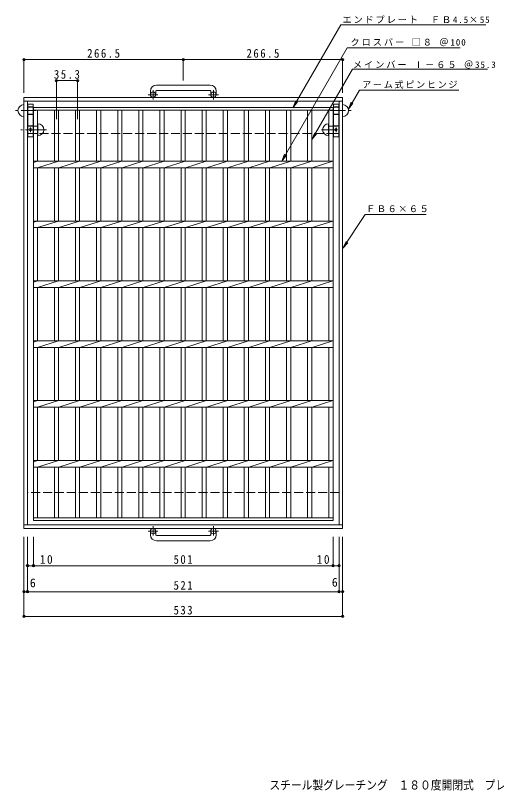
# Model space of a CAD drawing. Units: millimetres, scale not verified. Extents: x -851 to 915, y -688 to 633.
# Drawn here: x -851 to -46, y -662 to 633 of the extents above; entities that cross this region are included whole.
import ezdxf
from ezdxf.enums import TextEntityAlignment as Align

# ---------------------------------------------------------------- set-up
doc = ezdxf.new("R2010")
doc.units = ezdxf.units.MM
doc.header["$LTSCALE"] = 5
doc.header["$PDMODE"] = 32
doc.header["$PDSIZE"] = 4
doc.linetypes.add('CHAIN1', pattern=[8, 5, -1, 1, -1])
doc.linetypes.add('DASHED3', pattern=[4, 3, -1])
for name, color, linetype, lineweight in [('B-1', 2, 'Continuous', 9), ('B-2', 3, 'Continuous', 9), ('B-4', 7, 'Continuous', 9), ('B-5', 7, 'Continuous', 9), ('B-8', 3, 'Continuous', 9)]:
    doc.layers.add(name, color=color, linetype=linetype, lineweight=lineweight)
doc.layers.add('F-5_F-5ﾚｲﾔ', color=2, linetype='Continuous')
doc.styles.add('ＭＳ ゴシック', font='')
doc.styles.get('ＭＳ ゴシック').set_extended_font_data('MS Gothic')

msp = doc.modelspace()

# ---------------------------------------------------------------- linework, layer by layer
at = {"layer": 'B-1'}
for p, q in [((-625.17, 506.877), (-625.17, 500.777)), ((-616.17, 506.877), (-616.17, 500.777)), ((-525.17, 516.877), (-615.17, 516.877)), ((-615.17, 507.877), (-525.17, 507.877)), ((-524.17, 506.877), (-524.17, 500.777)), ((-515.17, 506.877), (-515.17, 500.777)), ((-836.67, 496.277), (-303.67, 496.277)), ((-836.67, -223.723), (-836.67, 496.277)), ((-303.67, 496.277), (-303.67, -223.723)), ((-836.67, 490.277), (-303.67, 490.277)), ((-830.67, -217.723), (-830.67, 490.277)), ((-309.67, 490.277), (-309.67, -217.723)), ((-303.67, -217.723), (-836.67, -217.723)), ((-303.67, -223.723), (-836.67, -223.723)), ((-625.17, -234.324), (-625.17, -228.223)), ((-616.17, -234.324), (-616.17, -228.223)), ((-524.17, -234.324), (-524.17, -228.223)), ((-515.17, -234.324), (-515.17, -228.223)), ((-615.17, -235.323), (-525.17, -235.323)), ((-525.17, -244.324), (-615.17, -244.324))]:
    msp.add_line(p, q, dxfattribs=at)
at = {"layer": 'B-1', "linetype": 'CHAIN1'}
for p, q in [((-620.67, 492.669), (-620.67, 508.267)), ((-519.67, 492.669), (-519.67, 508.267)), ((-612.507, 500.777), (-628.914, 500.777)), ((-511.507, 500.777), (-527.914, 500.777)), ((-612.507, -228.223), (-628.914, -228.223)), ((-620.67, -220.116), (-620.67, -235.713)), ((-511.507, -228.223), (-527.914, -228.223)), ((-519.67, -220.116), (-519.67, -235.713))]:
    msp.add_line(p, q, dxfattribs=at)
at = {"layer": 'B-1', "linetype": 'DASHED3'}
for p, q in [((-830.67, 436.277), (-309.67, 436.277)), ((-309.67, -163.723), (-830.67, -163.723))]:
    msp.add_line(p, q, dxfattribs=at)
at = {"layer": 'B-1'}
for centre in [(-620.67, 500.777), (-519.67, 500.777), (-620.67, -228.223), (-519.67, -228.223)]:
    msp.add_circle(centre, 4.5, dxfattribs=at)
for centre, radius, start, end in [((-615.17, 506.877), 10, 90, 180), ((-615.17, 506.877), 1, 90, 180), ((-525.17, 506.877), 10, 0, 90), ((-525.17, 506.877), 1, 0, 90), ((-615.17, -234.324), 10, 180, 270), ((-615.17, -234.324), 1, 180, 270), ((-525.17, -234.324), 10, 270, 0), ((-525.17, -234.324), 1, 270, 0)]:
    msp.add_arc(centre, radius, start, end, dxfattribs=at)
at = {"layer": 'B-2'}
for p, q in [((-820.67, 479.277), (-319.67, 479.277)), ((-820.67, -210.724), (-820.67, 479.277)), ((-319.67, 479.277), (-319.67, -210.724)), ((-820.67, 474.777), (-319.67, 474.777)), ((-813.669, 389.777), (-813.669, 474.777)), ((-785.769, 474.777), (-785.769, 389.777)), ((-778.769, 474.777), (-778.769, 389.777)), ((-750.469, 474.777), (-750.469, 389.777)), ((-743.469, 474.777), (-743.469, 389.777)), ((-715.169, 474.777), (-715.169, 389.777)), ((-708.169, 474.777), (-708.169, 389.777)), ((-679.869, 474.777), (-679.869, 389.777)), ((-672.869, 474.777), (-672.869, 389.777)), ((-644.569, 474.777), (-644.569, 389.777)), ((-637.569, 474.777), (-637.569, 389.777)), ((-609.269, 474.777), (-609.269, 389.777)), ((-602.269, 474.777), (-602.269, 389.777)), ((-573.969, 474.777), (-573.969, 389.777)), ((-566.969, 474.777), (-566.969, 389.777)), ((-538.668, 474.777), (-538.668, 389.777)), ((-531.668, 474.777), (-531.668, 389.777)), ((-503.368, 474.777), (-503.368, 389.777)), ((-496.368, 474.777), (-496.368, 389.777)), ((-468.068, 474.777), (-468.068, 389.777)), ((-461.068, 474.777), (-461.068, 389.777)), ((-432.768, 474.777), (-432.768, 389.777)), ((-425.768, 474.777), (-425.768, 389.777)), ((-397.468, 474.777), (-397.468, 389.777)), ((-390.468, 474.777), (-390.468, 389.777)), ((-362.167, 474.777), (-362.167, 389.777)), ((-355.167, 474.777), (-355.167, 389.777)), ((-326.671, 474.777), (-326.671, 389.777)), ((-820.67, 387.696), (-814.069, 389.777)), ((-820.67, 389.777), (-319.67, 389.777)), ((-813.669, 378.778), (-778.769, 389.777)), ((-778.369, 378.778), (-743.47, 389.777)), ((-743.069, 378.778), (-708.169, 389.777)), ((-707.769, 378.778), (-672.869, 389.777)), ((-672.469, 378.778), (-637.57, 389.777)), ((-637.169, 378.778), (-602.269, 389.777)), ((-601.869, 378.778), (-566.969, 389.777)), ((-566.569, 378.778), (-531.669, 389.777)), ((-531.269, 378.778), (-496.369, 389.777)), ((-495.968, 378.778), (-461.069, 389.777)), ((-460.668, 378.778), (-425.768, 389.777)), ((-425.368, 378.778), (-390.468, 389.777)), ((-390.068, 378.778), (-355.168, 389.777)), ((-354.768, 378.778), (-319.868, 389.777)), ((-820.67, 378.778), (-319.67, 378.778)), ((-813.669, 289.777), (-813.669, 378.778)), ((-785.769, 378.778), (-785.769, 289.777)), ((-778.769, 378.778), (-778.769, 289.777)), ((-750.469, 378.778), (-750.469, 289.777)), ((-743.469, 378.778), (-743.469, 289.777)), ((-715.169, 378.778), (-715.169, 289.777)), ((-708.169, 378.778), (-708.169, 289.777)), ((-679.869, 378.778), (-679.869, 289.777)), ((-672.869, 378.778), (-672.869, 289.777)), ((-644.569, 378.778), (-644.569, 289.777)), ((-637.569, 378.778), (-637.569, 289.777)), ((-609.269, 378.778), (-609.269, 289.777)), ((-602.269, 378.778), (-602.269, 289.777)), ((-573.969, 378.778), (-573.969, 289.777)), ((-566.969, 378.778), (-566.969, 289.777)), ((-538.668, 378.778), (-538.668, 289.777)), ((-531.668, 378.778), (-531.668, 289.777)), ((-503.368, 378.778), (-503.368, 289.777)), ((-496.368, 378.778), (-496.368, 289.777)), ((-468.068, 378.778), (-468.068, 289.777)), ((-461.068, 378.778), (-461.068, 289.777)), ((-432.768, 378.778), (-432.768, 289.777)), ((-425.768, 378.778), (-425.768, 289.777)), ((-397.468, 378.778), (-397.468, 289.777)), ((-390.468, 378.778), (-390.468, 289.777)), ((-362.167, 378.778), (-362.167, 289.777)), ((-355.167, 378.778), (-355.167, 289.777)), ((-326.671, 378.778), (-326.671, 289.777)), ((-820.67, 287.696), (-814.069, 289.777)), ((-820.67, 289.777), (-319.67, 289.777)), ((-813.669, 278.778), (-778.769, 289.777)), ((-778.369, 278.778), (-743.47, 289.777)), ((-743.069, 278.778), (-708.169, 289.777)), ((-707.769, 278.778), (-672.869, 289.777)), ((-672.469, 278.778), (-637.57, 289.777)), ((-637.169, 278.778), (-602.269, 289.777)), ((-601.869, 278.778), (-566.969, 289.777)), ((-566.569, 278.778), (-531.669, 289.777)), ((-531.269, 278.778), (-496.369, 289.777)), ((-495.968, 278.778), (-461.069, 289.777)), ((-460.668, 278.778), (-425.768, 289.777)), ((-425.368, 278.778), (-390.468, 289.777)), ((-390.068, 278.778), (-355.168, 289.777)), ((-354.768, 278.778), (-319.868, 289.777)), ((-820.67, 278.778), (-319.67, 278.778)), ((-813.669, 189.777), (-813.669, 278.778)), ((-785.769, 278.778), (-785.769, 189.777)), ((-778.769, 278.778), (-778.769, 189.777)), ((-750.469, 278.778), (-750.469, 189.777)), ((-743.469, 278.778), (-743.469, 189.777)), ((-715.169, 278.778), (-715.169, 189.777)), ((-708.169, 278.778), (-708.169, 189.777)), ((-679.869, 278.778), (-679.869, 189.777)), ((-672.869, 278.778), (-672.869, 189.777)), ((-644.569, 278.778), (-644.569, 189.777)), ((-637.569, 278.778), (-637.569, 189.777)), ((-609.269, 278.778), (-609.269, 189.777)), ((-602.269, 278.778), (-602.269, 189.777)), ((-573.969, 278.778), (-573.969, 189.777)), ((-566.969, 278.778), (-566.969, 189.777)), ((-538.668, 278.778), (-538.668, 189.777)), ((-531.668, 278.778), (-531.668, 189.777)), ((-503.368, 278.778), (-503.368, 189.777)), ((-496.368, 278.778), (-496.368, 189.777)), ((-468.068, 278.778), (-468.068, 189.777)), ((-461.068, 278.778), (-461.068, 189.777)), ((-432.768, 278.778), (-432.768, 189.777)), ((-425.768, 278.778), (-425.768, 189.777)), ((-397.468, 278.778), (-397.468, 189.777)), ((-390.468, 278.778), (-390.468, 189.777)), ((-362.167, 278.778), (-362.167, 189.777)), ((-355.167, 278.778), (-355.167, 189.777)), ((-326.671, 278.778), (-326.671, 189.777)), ((-820.67, 187.696), (-814.069, 189.777)), ((-820.67, 189.777), (-319.67, 189.777)), ((-813.669, 178.778), (-778.769, 189.777)), ((-778.369, 178.778), (-743.47, 189.777)), ((-743.069, 178.778), (-708.169, 189.777)), ((-707.769, 178.778), (-672.869, 189.777)), ((-672.469, 178.778), (-637.57, 189.777)), ((-637.169, 178.778), (-602.269, 189.777)), ((-601.869, 178.778), (-566.969, 189.777)), ((-566.569, 178.778), (-531.669, 189.777)), ((-531.269, 178.778), (-496.369, 189.777)), ((-495.968, 178.778), (-461.069, 189.777)), ((-460.668, 178.778), (-425.768, 189.777)), ((-425.368, 178.778), (-390.468, 189.777)), ((-390.068, 178.778), (-355.168, 189.777)), ((-354.768, 178.778), (-319.868, 189.777)), ((-820.67, 178.778), (-319.67, 178.778)), ((-813.669, 89.777), (-813.669, 178.778)), ((-785.769, 178.778), (-785.769, 89.777)), ((-778.769, 178.778), (-778.769, 89.777)), ((-750.469, 178.778), (-750.469, 89.777)), ((-743.469, 178.778), (-743.469, 89.777)), ((-715.169, 178.778), (-715.169, 89.777)), ((-708.169, 178.778), (-708.169, 89.777)), ((-679.869, 178.778), (-679.869, 89.777)), ((-672.869, 178.778), (-672.869, 89.777)), ((-644.569, 178.778), (-644.569, 89.777)), ((-637.569, 178.778), (-637.569, 89.777)), ((-609.269, 178.778), (-609.269, 89.777)), ((-602.269, 178.778), (-602.269, 89.777)), ((-573.969, 178.778), (-573.969, 89.777)), ((-566.969, 178.778), (-566.969, 89.777)), ((-538.668, 178.778), (-538.668, 89.777)), ((-531.668, 178.778), (-531.668, 89.777)), ((-503.368, 178.778), (-503.368, 89.777)), ((-496.368, 178.778), (-496.368, 89.777)), ((-468.068, 178.778), (-468.068, 89.777)), ((-461.068, 178.778), (-461.068, 89.777)), ((-432.768, 178.778), (-432.768, 89.777)), ((-425.768, 178.778), (-425.768, 89.777)), ((-397.468, 178.778), (-397.468, 89.777)), ((-390.468, 178.778), (-390.468, 89.777)), ((-362.167, 178.778), (-362.167, 89.777)), ((-355.167, 178.778), (-355.167, 89.777)), ((-326.671, 178.778), (-326.671, 89.777)), ((-820.67, 87.696), (-814.069, 89.777)), ((-820.67, 89.777), (-319.67, 89.777)), ((-820.67, 78.778), (-319.67, 78.778)), ((-813.669, 78.778), (-778.769, 89.777)), ((-813.669, -10.223), (-813.669, 78.778)), ((-785.769, 78.778), (-785.769, -10.223)), ((-778.769, 78.778), (-778.769, -10.223)), ((-778.369, 78.778), (-743.47, 89.777)), ((-750.469, 78.778), (-750.469, -10.223)), ((-743.469, 78.778), (-743.469, -10.223)), ((-743.069, 78.778), (-708.169, 89.777)), ((-715.169, 78.778), (-715.169, -10.223)), ((-708.169, 78.778), (-708.169, -10.223)), ((-707.769, 78.778), (-672.869, 89.777)), ((-679.869, 78.778), (-679.869, -10.223)), ((-672.869, 78.778), (-672.869, -10.223)), ((-672.469, 78.778), (-637.57, 89.777)), ((-644.569, 78.778), (-644.569, -10.223)), ((-637.569, 78.778), (-637.569, -10.223)), ((-637.169, 78.778), (-602.269, 89.777)), ((-609.269, 78.778), (-609.269, -10.223)), ((-602.269, 78.778), (-602.269, -10.223)), ((-601.869, 78.778), (-566.969, 89.777)), ((-573.969, 78.778), (-573.969, -10.223)), ((-566.969, 78.778), (-566.969, -10.223)), ((-566.569, 78.778), (-531.669, 89.777)), ((-538.668, 78.778), (-538.668, -10.223)), ((-531.668, 78.778), (-531.668, -10.223)), ((-531.269, 78.778), (-496.369, 89.777)), ((-503.368, 78.778), (-503.368, -10.223)), ((-496.368, 78.778), (-496.368, -10.223)), ((-495.968, 78.778), (-461.069, 89.777)), ((-468.068, 78.778), (-468.068, -10.223)), ((-461.068, 78.778), (-461.068, -10.223)), ((-460.668, 78.778), (-425.768, 89.777)), ((-432.768, 78.778), (-432.768, -10.223)), ((-425.768, 78.778), (-425.768, -10.223)), ((-425.368, 78.778), (-390.468, 89.777)), ((-397.468, 78.778), (-397.468, -10.223)), ((-390.468, 78.778), (-390.468, -10.223)), ((-390.068, 78.778), (-355.168, 89.777)), ((-362.167, 78.778), (-362.167, -10.223)), ((-355.167, 78.778), (-355.167, -10.223)), ((-354.768, 78.778), (-319.868, 89.777)), ((-326.671, 78.778), (-326.671, -10.223)), ((-820.67, -12.304), (-814.069, -10.223)), ((-820.67, -10.223), (-319.67, -10.223)), ((-813.669, -21.222), (-778.769, -10.223)), ((-778.369, -21.222), (-743.47, -10.223)), ((-743.069, -21.222), (-708.169, -10.223)), ((-707.769, -21.222), (-672.869, -10.223)), ((-672.469, -21.222), (-637.57, -10.223)), ((-637.169, -21.222), (-602.269, -10.223)), ((-601.869, -21.222), (-566.969, -10.223)), ((-566.569, -21.222), (-531.669, -10.223)), ((-531.269, -21.222), (-496.369, -10.223)), ((-495.968, -21.222), (-461.069, -10.223)), ((-460.668, -21.222), (-425.768, -10.223)), ((-425.368, -21.222), (-390.468, -10.223)), ((-390.068, -21.222), (-355.168, -10.223)), ((-354.768, -21.222), (-319.868, -10.223)), ((-820.67, -21.222), (-319.67, -21.222)), ((-813.669, -110.224), (-813.669, -21.222)), ((-785.769, -21.222), (-785.769, -110.224)), ((-778.769, -21.222), (-778.769, -110.224)), ((-750.469, -21.222), (-750.469, -110.224)), ((-743.469, -21.222), (-743.469, -110.224)), ((-715.169, -21.222), (-715.169, -110.224)), ((-708.169, -21.222), (-708.169, -110.224)), ((-679.869, -21.222), (-679.869, -110.224)), ((-672.869, -21.222), (-672.869, -110.224)), ((-644.569, -21.222), (-644.569, -110.224)), ((-637.569, -21.222), (-637.569, -110.224)), ((-609.269, -21.222), (-609.269, -110.224)), ((-602.269, -21.222), (-602.269, -110.224)), ((-573.969, -21.222), (-573.969, -110.224)), ((-566.969, -21.222), (-566.969, -110.224)), ((-538.668, -21.222), (-538.668, -110.224)), ((-531.668, -21.222), (-531.668, -110.224)), ((-503.368, -21.222), (-503.368, -110.224)), ((-496.368, -21.222), (-496.368, -110.224)), ((-468.068, -21.222), (-468.068, -110.224)), ((-461.068, -21.222), (-461.068, -110.224)), ((-432.768, -21.222), (-432.768, -110.224)), ((-425.768, -21.222), (-425.768, -110.224)), ((-397.468, -21.222), (-397.468, -110.224)), ((-390.468, -21.222), (-390.468, -110.224)), ((-362.167, -21.222), (-362.167, -110.224)), ((-355.167, -21.222), (-355.167, -110.224)), ((-326.671, -21.222), (-326.671, -110.224)), ((-820.67, -112.304), (-814.069, -110.223)), ((-820.67, -110.224), (-319.67, -110.224)), ((-813.669, -121.223), (-778.769, -110.223)), ((-778.369, -121.223), (-743.47, -110.223)), ((-743.069, -121.223), (-708.169, -110.223)), ((-707.769, -121.223), (-672.869, -110.223)), ((-672.469, -121.223), (-637.57, -110.223)), ((-637.169, -121.223), (-602.269, -110.223)), ((-601.869, -121.223), (-566.969, -110.223)), ((-566.569, -121.223), (-531.669, -110.223)), ((-531.269, -121.223), (-496.369, -110.223)), ((-495.968, -121.223), (-461.069, -110.223)), ((-460.668, -121.223), (-425.768, -110.223)), ((-425.368, -121.223), (-390.468, -110.223)), ((-390.068, -121.223), (-355.168, -110.223)), ((-354.768, -121.223), (-319.868, -110.223)), ((-820.67, -121.223), (-319.67, -121.223)), ((-813.669, -206.224), (-813.669, -121.223)), ((-785.769, -121.223), (-785.769, -206.224)), ((-778.769, -121.223), (-778.769, -206.224)), ((-750.469, -121.223), (-750.469, -206.224)), ((-743.469, -121.223), (-743.469, -206.224)), ((-715.169, -121.223), (-715.169, -206.224)), ((-708.169, -121.223), (-708.169, -206.224)), ((-679.869, -121.223), (-679.869, -206.224)), ((-672.869, -121.223), (-672.869, -206.224)), ((-644.569, -121.223), (-644.569, -206.224)), ((-637.569, -121.223), (-637.569, -206.224)), ((-609.269, -121.223), (-609.269, -206.224)), ((-602.269, -121.223), (-602.269, -206.224)), ((-573.969, -121.223), (-573.969, -206.224)), ((-566.969, -121.223), (-566.969, -206.224)), ((-538.668, -121.223), (-538.668, -206.224)), ((-531.668, -121.223), (-531.668, -206.224)), ((-503.368, -121.223), (-503.368, -206.224)), ((-496.368, -121.223), (-496.368, -206.224)), ((-468.068, -121.223), (-468.068, -206.224)), ((-461.068, -121.223), (-461.068, -206.224)), ((-432.768, -121.223), (-432.768, -206.224)), ((-425.768, -121.223), (-425.768, -206.224)), ((-397.468, -121.223), (-397.468, -206.224)), ((-390.468, -121.223), (-390.468, -206.224)), ((-362.167, -121.223), (-362.167, -206.224)), ((-355.167, -121.223), (-355.167, -206.224)), ((-326.671, -121.223), (-326.671, -206.224)), ((-319.67, -206.224), (-820.67, -206.224)), ((-319.67, -210.724), (-820.67, -210.724))]:
    msp.add_line(p, q, dxfattribs=at)
at = {"layer": 'B-4'}
for p, q in [((-836.67, 503.777), (-836.67, 560.93)), ((-836.67, 559.43), (-511.67, 559.43)), ((-570.17, 524.377), (-570.17, 560.93)), ((-511.67, 559.43), (-303.67, 559.43)), ((-303.67, 503.777), (-303.67, 560.93)), ((-782.269, 460.243), (-782.269, 525.833)), ((-782.269, 524.333), (-746.969, 524.333)), ((-746.969, 460.243), (-746.969, 525.833)), ((-836.67, -238.014), (-836.67, -372.187)), ((-830.67, -238.014), (-830.67, -330.871)), ((-820.67, -238.014), (-820.67, -287.505)), ((-319.67, -238.014), (-319.67, -287.505)), ((-309.67, -238.014), (-309.67, -330.871)), ((-303.67, -238.014), (-303.67, -372.187)), ((-830.67, -286.005), (-818.17, -286.005)), ((-818.17, -286.005), (-322.17, -286.005)), ((-322.17, -286.005), (-309.67, -286.005)), ((-836.67, -370.687), (-303.67, -370.687))]:
    msp.add_line(p, q, dxfattribs=at)
msp.add_lwpolyline([(-836.67, -329.371), (-830.67, -329.371), (-309.67, -329.371), (-303.67, -329.371)], dxfattribs=at)
for p in [(-836.67, 559.43), (-570.17, 559.43), (-303.67, 559.43), (-782.269, 524.333), (-746.969, 524.333), (-830.67, -286.005), (-820.67, -286.005), (-319.67, -286.005), (-309.67, -286.005), (-836.67, -329.371), (-830.67, -329.371), (-309.67, -329.371), (-303.67, -329.371), (-836.67, -370.687), (-303.67, -370.687)]:
    msp.add_point(p, dxfattribs=at)
at = {"layer": 'B-5'}
for p, q in [((-306.604, 617.676), (-64.482, 617.676)), ((-295.952, 579.39), (-107.25, 579.39)), ((-287.279, 543.323), (-61.514, 543.323)), ((-275.619, 508.551), (-109.49, 508.551)), ((-386.747, 478.864), (-379.137, 488.781)), ((-293.98, 476.748), (-286.37, 486.665)), ((-355.167, 425.737), (-347.558, 435.654)), ((-405.425, 389.777), (-397.816, 399.694)), ((-265.992, 300.885), (-163.775, 300.885)), ((-303.446, 244.266), (-295.18, 253.643))]:
    msp.add_line(p, q, dxfattribs=at)
for points in [[(-306.604, 617.676), (-386.747, 478.864), (-381.963, 490.412)], [(-295.952, 579.39), (-405.425, 389.777), (-400.642, 401.326)], [(-287.279, 543.323), (-355.167, 425.737), (-350.384, 437.286)], [(-275.619, 508.551), (-293.98, 476.748), (-289.196, 488.297)], [(-265.992, 300.885), (-303.446, 244.266), (-297.889, 255.463)]]:
    msp.add_lwpolyline(points, dxfattribs=at)
at = {"layer": 'B-8'}
for p, q in [((-830.17, 480.277), (-830.67, 480.277)), ((-821.17, 485.277), (-821.17, 430.277)), ((-319.17, 485.277), (-319.17, 430.277)), ((-310.17, 480.277), (-309.67, 480.277)), ((-830.17, 468.277), (-830.67, 468.277)), ((-310.17, 468.277), (-309.67, 468.277)), ((-813.17, 452.277), (-813.17, 432.277)), ((-327.17, 452.277), (-327.17, 432.277)), ((-821.17, 430.277), (-830.17, 430.277)), ((-319.17, 430.277), (-310.17, 430.277))]:
    msp.add_line(p, q, dxfattribs=at)
at = {"layer": 'B-8', "linetype": 'DASHED3'}
for p, q in [((-821.17, 480.777), (-830.17, 480.777)), ((-821.17, 480.277), (-830.17, 480.277)), ((-319.17, 480.777), (-310.17, 480.777)), ((-319.17, 480.277), (-310.17, 480.277)), ((-821.17, 468.277), (-830.17, 468.277)), ((-821.17, 467.777), (-830.17, 467.777)), ((-319.17, 468.277), (-310.17, 468.277)), ((-319.17, 467.777), (-310.17, 467.777)), ((-821.17, 448.777), (-830.17, 448.777)), ((-813.17, 448.277), (-830.17, 448.277)), ((-327.17, 448.277), (-310.17, 448.277)), ((-319.17, 448.777), (-310.17, 448.777)), ((-813.17, 436.277), (-830.17, 436.277)), ((-821.17, 435.777), (-830.17, 435.777)), ((-327.17, 436.277), (-310.17, 436.277)), ((-319.17, 435.777), (-310.17, 435.777))]:
    msp.add_line(p, q, dxfattribs=at)
at = {"layer": 'B-8', "linetype": 'CHAIN1'}
for p, q in [((-816.51, 474.277), (-850.762, 474.277)), ((-323.829, 474.277), (-289.577, 474.277)), ((-799.101, 442.277), (-841.91, 442.277)), ((-825.67, 446.286), (-825.67, 438.105)), ((-339.238, 442.277), (-309.67, 442.277)), ((-314.67, 446.286), (-314.67, 438.105))]:
    msp.add_line(p, q, dxfattribs=at)
at = {"layer": 'B-8'}
for points in [[(-821.17, 485.277), (-830.17, 485.277), (-830.17, 430.277)], [(-319.17, 485.277), (-310.17, 485.277), (-310.17, 430.277)]]:
    msp.add_lwpolyline(points, dxfattribs=at)
for centre in [(-825.67, 442.277), (-314.67, 442.277)]:
    msp.add_circle(centre, 2, dxfattribs=at)
for centre, start, end in [((-836.67, 474.277), 90, 270), ((-303.67, 474.277), 270, 90), ((-813.17, 442.277), 270, 90), ((-327.17, 442.277), 90, 270)]:
    msp.add_arc(centre, 10, start, end, dxfattribs=at)

# ---------------------------------------------------------------- texts
at = {"layer": 'B-4', "color": 2, "style": 'ＭＳ ゴシック'}
for p in [(-826.785, -326.344), (-321.774, -325.366)]:
    msp.add_text('6', height=14.66, dxfattribs=at).set_placement(p, align=Align.BOTTOM_LEFT)
at = {"layer": 'B-4', "color": 2, "char_height": 14.66, "attachment_point": 7, "style": 'ＭＳ ゴシック'}
for s, insert in [('\\T1.28;\\W0.9;266.5', (-730.92, 562.43)), ('\\T1.28;\\W0.9;266.5', (-464.42, 562.43)), ('\\T1.28;\\W0.9;35.3', (-786.494, 527.333)), ('\\T1.27;\\W0.95;10', (-810.084, -283.005)), ('\\T1.27;\\W0.9;501', (-586.42, -283.005)), ('\\T1.27;\\W0.95;10', (-347.07, -283.005)), ('\\T1.27;\\W0.9;521', (-586.42, -326.371)), ('\\T1.27;\\W0.9;533', (-586.42, -367.687))]:
    msp.add_mtext(s, dxfattribs=dict(at, insert=insert))
at = {"layer": 'B-5', "char_height": 11, "attachment_point": 7, "style": 'ＭＳ ゴシック'}
for s, insert in [('\\T1.2;エンドプレート\u3000ＦＢ4.5×55', (-303.98, 620.05)), ('\\T1.21;クロスバー\\~□８\\~＠100', (-290.6, 581.852)), ('\\T1.21;メインバー\\~Ⅰ－６５\\~＠35.3', (-286.622, 544.424)), ('\\T1.17;アーム式ピンヒンジ', (-271.103, 510.917)), ('\\T1.17;ＦＢ６×６５', (-264.578, 304.518))]:
    msp.add_mtext(s, dxfattribs=dict(at, insert=insert))
at = {"layer": 'F-5_F-5ﾚｲﾔ', "style": 'ＭＳ ゴシック', "width": 0.9}
msp.add_text('スチール製グレーチング\u3000１８０度開閉式\u3000プレーンタイプ', height=14.66, dxfattribs=at).set_placement((-426.188, -664.293), align=Align.BOTTOM_LEFT)

doc.saveas('drawing.dxf')
